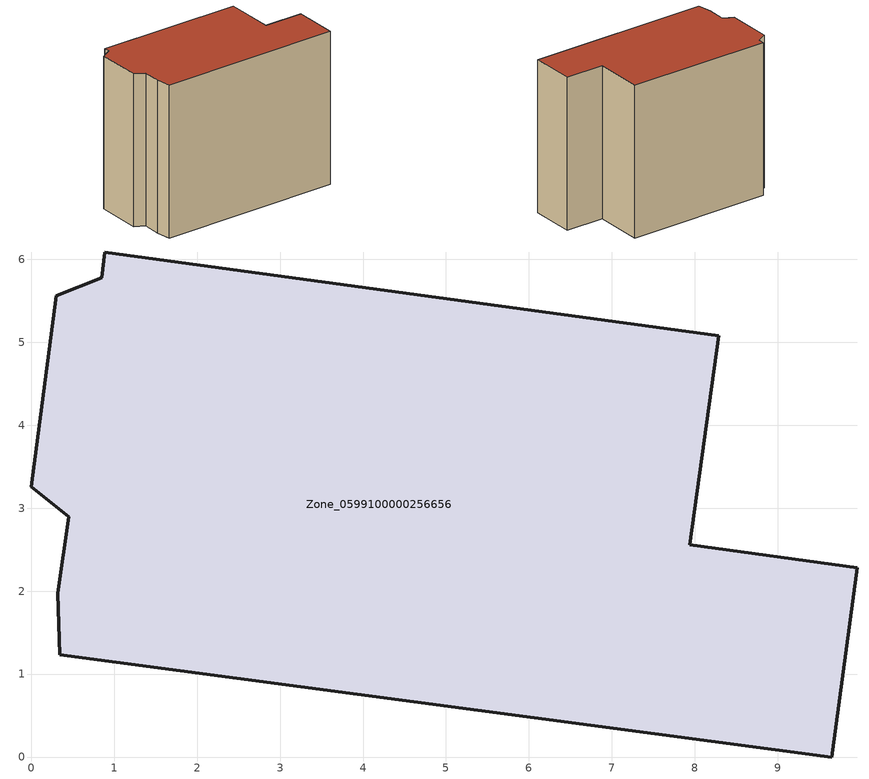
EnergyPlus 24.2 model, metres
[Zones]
Zone_0599100000256656
 floor ground (C_G): 9.65,0 0.35,1.23 0.32,1.97 0.45,2.9 0,3.26 0.3,5.56 0.85,5.78 0.89,6.09 8.29,5.08 7.94,2.56 9.96,2.28 z2.53
 wall outside (C_F): 0.85,5.78 0.3,5.56 0,3.26 0.45,2.9 0.32,1.97 0.35,1.23 9.65,0 9.96,2.28 7.94,2.56 8.29,5.08 0.89,6.09 0.85,5.78 z2.53:10.49
 roof outside (C_R): 0.35,1.23 9.65,0 9.96,2.28 7.94,2.56 8.29,5.08 0.89,6.09 0.85,5.78 0.3,5.56 0,3.26 0.45,2.9 0.32,1.97 z10.49
[BUILDING]
Pand.0599100000256656: North Axis=0; Terrain=City; Loads Convergence Tolerance Value=0.04; Temperature Convergence Tolerance Value=0.4; Solar Distribution=FullExterior; Maximum Number of Warmup Days=25; Minimum Number of Warmup Days=1
[Site:Location]
Rotterdam.The.Hague.AP_ZH_NLD Design_Conditions: Latitude=51.96; Longitude=4.45; Time Zone=1; Elevation=-4.5
[SITE:GROUNDTEMPERATURE:BUILDINGSURFACE]
18, 18, 18, 18, 18, 18, 18, 18, 18, 18, 18, 18
[MATERIAL] Thermal Absorptance=0.9; Solar Absorptance=0.7; Visible Absorptance=0.7
Name | Roughness | Thickness | Conductivity | Density | Specific Heat
G.TI.1946 | MediumSmooth | 0.15 | 1 | 540 | 1210
F.TI.1946 | Rough | 0.3 | 0.857143 | 1920 | 840
R.TI.1946 | MediumRough | 0.2 | 0.1 | 1500 | 1000
[CONSTRUCTION]
C_G: G.TI.1946
C_F: F.TI.1946
C_R: R.TI.1946
[ZONE]
Zone_0599100000256656: Type=1; Multiplier=1; Ceiling Height=Autocalculate; Volume=Autocalculate; Floor Area=autocalculate; Part of Total Floor Area=Yes
[ZONEINFILTRATION:DESIGNFLOWRATE]
Infil_Zone_0599100000256656: Zone or ZoneList or Space or SpaceList=Zone_0599100000256656; Schedule=AlwaysOn; Design Flow Rate Calculation Method=Flow/Area; Flow Rate per Floor Area=0.003; Constant Term Coefficient=1; Temperature Term Coefficient=0; Velocity Term Coefficient=0; Velocity Squared Term Coefficient=0
[HVACTEMPLATE:ZONE:IDEALLOADSAIRSYSTEM]
Zone_0599100000256656: Maximum Heating Supply Air Temperature=50; Minimum Cooling Supply Air Temperature=13; Maximum Heating Supply Air Humidity Ratio=0.0156; Minimum Cooling Supply Air Humidity Ratio=0.0077; Heating Limit=NoLimit; Cooling Limit=NoLimit; Dehumidification Control Type=ConstantSensibleHeatRatio; Cooling Sensible Heat Ratio=0.7; Dehumidification Setpoint=60; Humidification Control Type=None; Humidification Setpoint=30; Outdoor Air Method=None; Outdoor Air Flow Rate per Person=0.00944; Outdoor Air Flow Rate per Zone Floor Area=0; Outdoor Air Flow Rate per Zone=0; Demand Controlled Ventilation Type=None; Outdoor Air Economizer Type=NoEconomizer; Heat Recovery Type=None; Sensible Heat Recovery Effectiveness=0.7; Latent Heat Recovery Effectiveness=0.65
[ZONECONTROL:THERMOSTAT]
ThermostatControl_Zone_0599100000256656: Zone or ZoneList=Zone_0599100000256656; Control Type Schedule=DualSetpointControlType; Control 1=Thermostat_Zone_0599100000256656; Temperature Difference Between Cutout And Setpoint=0
[THERMOSTATSETPOINT:DUALSETPOINT]
Thermostat_Zone_0599100000256656: Heating Setpoint Temperature Schedule=HeatingSetpoint_Zone_0599100000256656; Cooling Setpoint Temperature Schedule=CoolingSetpoint_Zone_0599100000256656
[SCHEDULE:COMPACT]
HeatingSetpoint_Zone_0599100000256656: Through: 12/31, For: AllDays, Until: 24:00, 21
CoolingSetpoint_Zone_0599100000256656: Through: 12/31, For: AllDays, Until: 24:00, 24
DualSetpointControlType: Through: 12/31, For: AllDays, Until: 24:00, 4
AlwaysOn: Through: 12/31, For: AllDays, Until: 24:00, 1
